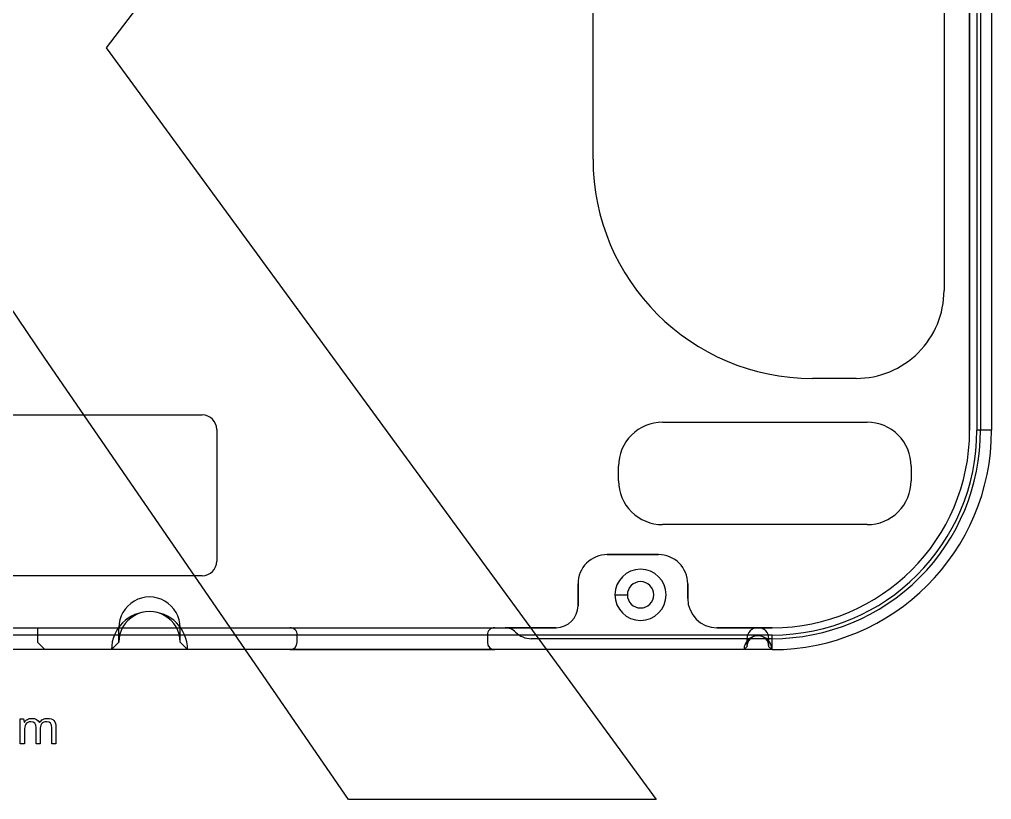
# Model space of a CAD drawing. Header units: millimetres. Extents: x 35 to 175, y 25 to 277.
# Drawn here: x 108.7 to 175.2, y 24.9 to 78.2 of the extents above; entities that cross this region are included whole.
import ezdxf

# ---------------------------------------------------------------- set-up
doc = ezdxf.new("R2010")
doc.units = ezdxf.units.MM
doc.layers.add('Ebene_1', color=7, linetype='CONTINUOUS')

msp = doc.modelspace()

# ---------------------------------------------------------------- linework, layer by layer
at = {"layer": 'Ebene_1', "color": 7}
for points in [[(112.085108, 99.050526), (129.127491, 122.004943), (149.597394, 122.004943), (114.655749, 76.279016), (152.26324, 24.883117), (131.222085, 24.883117), (110.466557, 55.062225), (104.944447, 63.201409), (78.381179, 24.883117), (57.625651, 24.883117)], [(173.701874, 98.235186), (173.701874, 50.133996)], [(173.701874, 50.133996), (173.701874, 98.235186)], [(173.701874, 98.235186), (173.701874, 50.133996)], [(173.701874, 50.133996), (173.701874, 98.235186)], [(174.201936, 98.235186), (174.201936, 50.133996)], [(174.201936, 98.235186), (174.201936, 50.133996)], [(174.451967, 98.235186), (174.451967, 50.133996)], [(174.451967, 98.235186), (174.451967, 50.133996)], [(174.451967, 98.235186), (174.451967, 50.133996)], [(174.451967, 98.235186), (174.451967, 50.133996)], [(175.201795, 98.235186), (175.201795, 50.133996)], [(175.201795, 98.235186), (175.201795, 98.235186), (175.201795, 50.133996)], [(175.201795, 98.235186), (175.201795, 50.133996), (175.201795, 50.133996)], [(175.201795, 98.235186), (175.201795, 50.133996)], [(147.951863, 68.68391), (147.951863, 91.184049)], [(147.951863, 68.68391), (147.951863, 91.184049)], [(147.951863, 68.68391), (147.951863, 91.184049)], [(147.951863, 68.68391), (147.951863, 91.184049)], [(171.951922, 82.185581), (171.951922, 59.685442)], [(171.951922, 82.185581), (171.951922, 59.685442)], [(171.951922, 82.185581), (171.951922, 59.685442)], [(171.951922, 82.185581), (171.951922, 59.685442)], [(165.951973, 53.6847), (162.951867, 53.6847)], [(165.951973, 53.6847), (162.951867, 53.6847)], [(165.951973, 53.6847), (162.951867, 53.6847)], [(165.951973, 53.6847), (162.951867, 53.6847)], [(79.227037, 51.184391), (121.226969, 51.184391)], [(79.227037, 51.184391), (121.226969, 51.184391)], [(79.227037, 51.184391), (121.226969, 51.184391)], [(79.227037, 51.184391), (121.226969, 51.184391)], [(152.701921, 50.684329), (166.701802, 50.684329)], [(152.701921, 50.684329), (166.701802, 50.684329)], [(152.701921, 50.684329), (166.701802, 50.684329)], [(152.701921, 50.684329), (166.701802, 50.684329)], [(122.226987, 50.184267), (122.226987, 41.185799)], [(122.226987, 50.184267), (122.226987, 41.185799)], [(122.226987, 50.184267), (122.226987, 41.185799)], [(122.226987, 50.184267), (122.226987, 41.185799)], [(175.201795, 50.133996), (174.201936, 50.133996)], [(175.201795, 50.133996), (174.201936, 50.133996)], [(149.701815, 46.683834), (149.701815, 47.683958)], [(149.701815, 46.683834), (149.701815, 47.683958)], [(149.701815, 46.683834), (149.701815, 47.683958)], [(149.701815, 46.683834), (149.701815, 47.683958)], [(169.701908, 47.683958), (169.701908, 46.683834)], [(169.701908, 47.683958), (169.701908, 46.683834)], [(169.701908, 47.683958), (169.701908, 46.683834)], [(169.701908, 47.683958), (169.701908, 46.683834)], [(166.701802, 43.683463), (152.701921, 43.683463)], [(166.701802, 43.683463), (152.701921, 43.683463)], [(166.701802, 43.683463), (152.701921, 43.683463)], [(166.701802, 43.683463), (152.701921, 43.683463)], [(152.42702, 41.63559), (148.926851, 41.63559)], [(148.926851, 41.63559), (152.42702, 41.63559)], [(152.42702, 41.63559), (148.926851, 41.63559)], [(148.926851, 41.63559), (152.42702, 41.63559)], [(121.226969, 40.185675), (79.227037, 40.185675)], [(121.226969, 40.185675), (79.227037, 40.185675)], [(121.226969, 40.185675), (79.227037, 40.185675)], [(121.226969, 40.185675), (79.227037, 40.185675)], [(146.926868, 38.135157), (146.926868, 39.635343)], [(146.926868, 39.635343), (146.926868, 38.135157)], [(146.926868, 38.135157), (146.926868, 39.635343)], [(146.926868, 39.635343), (146.926868, 38.135157)], [(154.427003, 38.635219), (154.427003, 39.635343)], [(154.427003, 39.635343), (154.427003, 38.635219)], [(154.427003, 38.635219), (154.427003, 39.635343)], [(154.427003, 39.635343), (154.427003, 38.635219)], [(149.452048, 38.883927), (150.301889, 38.883927)], [(149.452048, 38.883927), (150.301889, 38.883927)], [(95.698969, 36.634971), (145.426947, 36.634971)], [(95.698969, 36.634971), (145.426947, 36.634971)], [(109.977006, 36.634971), (115.526978, 36.634971)], [(109.977006, 36.634971), (109.977006, 35.634848)], [(109.977006, 36.634971), (115.526978, 36.634971)], [(109.977006, 36.634971), (109.977006, 35.634848)], [(115.526978, 35.634848), (115.526978, 36.634971)], [(115.526978, 35.634848), (115.526978, 36.634971)], [(119.726995, 35.634848), (119.726995, 36.634971)], [(119.726995, 36.634971), (127.226971, 36.634971)], [(119.726995, 36.634971), (127.226971, 36.634971)], [(119.726995, 35.634848), (119.726995, 36.634971)], [(127.226971, 36.634971), (141.226957, 36.634971)], [(127.226971, 36.634971), (141.226957, 36.634971)], [(141.226957, 36.634971), (141.941595, 36.634971)], [(141.226957, 36.634971), (141.941595, 36.634971), (141.941595, 36.634971)], [(145.426947, 36.634971), (141.941595, 36.634971)], [(145.426947, 36.634971), (141.941595, 36.634971)], [(160.202056, 36.634971), (156.426985, 36.634971)], [(156.426985, 36.634971), (160.202056, 36.634971)], [(160.202056, 36.634971), (156.426985, 36.634971)], [(156.426985, 36.634971), (160.202056, 36.634971)], [(160.202056, 36.13491), (50.251944, 36.13491)], [(160.202056, 36.13491), (50.251944, 36.13491)], [(127.72698, 35.634848), (127.72698, 36.13491)], [(127.72698, 35.634848), (127.72698, 36.13491)], [(127.72698, 35.634848), (127.72698, 36.13491)], [(127.72698, 35.634848), (127.72698, 36.13491)], [(140.726895, 36.13491), (140.726895, 35.634848)], [(140.726895, 36.13491), (140.726895, 35.634848)], [(140.726895, 36.13491), (140.726895, 35.634848)], [(140.726895, 36.13491), (140.726895, 35.634848)], [(160.202056, 35.134786), (160.202056, 36.13491)], [(160.202056, 35.134786), (160.202056, 36.13491)], [(110.476988, 35.134786), (109.977006, 35.634848)], [(110.476988, 35.134786), (109.977006, 35.634848)], [(115.026996, 35.134786), (115.526978, 35.634848)], [(115.026996, 35.134786), (115.526978, 35.634848)], [(120.226978, 35.134786), (119.726995, 35.634848)], [(120.226978, 35.134786), (119.726995, 35.634848)], [(158.476975, 35.883556), (143.727001, 35.883556)], [(158.476975, 35.883556), (143.727001, 35.883556), (143.727001, 35.883556)], [(160.202056, 35.883556), (143.727001, 35.883556)], [(160.202056, 35.883556), (143.727001, 35.883556)], [(158.27695, 35.134786), (158.476975, 35.335869)], [(158.27695, 35.134786), (158.476975, 35.335869)], [(158.476975, 35.883556), (158.476975, 35.335869)], [(158.476975, 35.883556), (158.476975, 35.335869)], [(159.976896, 35.335869), (159.976896, 35.883556)], [(160.202056, 35.883556), (159.976896, 35.883556)], [(159.976896, 35.335869), (159.976896, 35.883556)], [(160.202056, 35.883556), (159.976896, 35.883556)], [(160.17692, 35.134786), (159.976896, 35.335869)], [(160.17692, 35.134786), (159.976896, 35.335869)], [(160.202056, 35.134786), (50.251944, 35.134786)], [(160.202056, 35.134786), (50.251944, 35.134786)], [(115.026996, 35.134786), (110.476988, 35.134786)], [(115.026996, 35.134786), (110.476988, 35.134786)], [(127.226971, 35.134786), (127.226971, 35.134786), (120.226978, 35.134786)], [(127.226971, 35.134786), (120.226978, 35.134786)], [(127.226971, 35.134786), (141.226957, 35.134786)], [(127.226971, 35.134786), (141.226957, 35.134786)], [(158.27695, 35.134786), (141.226957, 35.134786)], [(158.27695, 35.134786), (141.226957, 35.134786)], [(160.202056, 35.134786), (160.17692, 35.134786)], [(160.202056, 35.134786), (160.17692, 35.134786)], [(109.06794, 29.58419), (109.06794, 28.70154), (108.78854, 28.70154), (108.78854, 30.40334), (109.01396, 30.40334), (109.05526, 30.17156), (109.07116, 30.17156)], [(110.09351, 30.14936), (110.10941, 30.14936)], [(110.14742, 29.64134), (110.14742, 28.70154), (109.87119, 28.70154), (109.87119, 29.79691)], [(111.23009, 29.80961), (111.23009, 28.70154), (110.95387, 28.70154), (110.95387, 29.79691)]]:
    msp.add_lwpolyline(points, dxfattribs=at)
for points in [[(147.951863, 68.68391)], [(147.951863, 68.68391)], [(171.951922, 59.685442)], [(171.951922, 59.685442)], [(162.951867, 53.6847)], [(162.951867, 53.6847)], [(165.951973, 53.6847)], [(165.951973, 53.6847)], [(121.226969, 51.184391)], [(121.226969, 51.184391)], [(152.701921, 50.684329)], [(152.701921, 50.684329)], [(166.701802, 50.684329)], [(166.701802, 50.684329)], [(122.226987, 50.184267)], [(122.226987, 50.184267)], [(173.701874, 50.133996)], [(173.701874, 50.133996)], [(174.451967, 50.133996)], [(174.451967, 50.133996)], [(175.201795, 50.133996)], [(149.701815, 47.683958)], [(149.701815, 47.683958)], [(169.701908, 47.683958)], [(169.701908, 47.683958)], [(149.701815, 46.683834)], [(149.701815, 46.683834)], [(169.701908, 46.683834)], [(169.701908, 46.683834)], [(152.701921, 43.683463)], [(152.701921, 43.683463)], [(166.701802, 43.683463)], [(166.701802, 43.683463)], [(148.926851, 41.63559)], [(148.926851, 41.63559)], [(152.42702, 41.63559)], [(152.42702, 41.63559)], [(122.226987, 41.185799)], [(122.226987, 41.185799)], [(121.226969, 40.185675)], [(121.226969, 40.185675)], [(146.926868, 39.635343), (146.926868, 39.635343)], [(154.427003, 39.635343)], [(154.427003, 39.635343)], [(150.301889, 38.883927)], [(150.301889, 38.883927)], [(152.10194, 38.884721)], [(152.10194, 38.884721)], [(152.10194, 38.884721)], [(152.10194, 38.884721)], [(152.951939, 38.884721)], [(152.951939, 38.884721)], [(154.427003, 38.635219)], [(154.427003, 38.635219)], [(146.926868, 38.135157)], [(146.926868, 38.135157)], [(127.226971, 36.634971)], [(127.226971, 36.634971)], [(141.226957, 36.634971)], [(141.226957, 36.634971)], [(141.941595, 36.634971)], [(145.426947, 36.634971)], [(145.426947, 36.634971)], [(156.426985, 36.634971)], [(156.426985, 36.634971)], [(160.202056, 36.634971)], [(160.202056, 36.634971)], [(127.72698, 36.13491)], [(127.72698, 36.13491)], [(140.726895, 36.13491)], [(140.726895, 36.13491)], [(142.655705, 36.335993)], [(142.655705, 36.335993)], [(127.72698, 35.634848)], [(127.72698, 35.634848)], [(140.726895, 35.634848)], [(140.726895, 35.634848)], [(143.727001, 35.883556)], [(160.202056, 35.883556), (160.202056, 35.883556)], [(127.226971, 35.134786)], [(141.226957, 35.134786)], [(141.226957, 35.134786)], [(160.202056, 35.134786)], [(160.202056, 35.134786)], [(110.65551, 30.43516)]]:
    msp.add_lwpolyline(points, close=True, dxfattribs=at)
for points in [[(147.951945, 68.684678), (147.951947, 60.400417), (154.667668, 53.684699), (162.951928, 53.6847)], [(147.951945, 68.684678), (147.951947, 60.400417), (154.667668, 53.684699), (162.951928, 53.6847)], [(147.951945, 68.684678), (147.951947, 60.400417), (154.667668, 53.684699), (162.951928, 53.6847)], [(147.951945, 68.684678), (147.951947, 60.400417), (154.667668, 53.684699), (162.951928, 53.6847)], [(170.194563, 55.44206), (171.31978, 56.567279), (171.951919, 58.093403), (171.951917, 59.684702)], [(170.194563, 55.44206), (171.31978, 56.567279), (171.951919, 58.093403), (171.951917, 59.684702)], [(170.194563, 55.44206), (171.31978, 56.567279), (171.951919, 58.093403), (171.951917, 59.684702)], [(170.194563, 55.44206), (171.31978, 56.567279), (171.951919, 58.093403), (171.951917, 59.684702)], [(165.951923, 53.6847), (167.543222, 53.6847), (169.069345, 54.316841), (170.194563, 55.44206)], [(165.951923, 53.6847), (167.543222, 53.6847), (169.069345, 54.316841), (170.194563, 55.44206)], [(165.951923, 53.6847), (167.543222, 53.6847), (169.069345, 54.316841), (170.194563, 55.44206)], [(165.951923, 53.6847), (167.543222, 53.6847), (169.069345, 54.316841), (170.194563, 55.44206)], [(122.226979, 50.184717), (122.226975, 50.736998), (121.779261, 51.184708), (121.22698, 51.184708)], [(122.226979, 50.184717), (122.226975, 50.736998), (121.779261, 51.184708), (121.22698, 51.184708)], [(122.226979, 50.184717), (122.226975, 50.736998), (121.779261, 51.184708), (121.22698, 51.184708)], [(122.226979, 50.184717), (122.226975, 50.736998), (121.779261, 51.184708), (121.22698, 51.184708)], [(152.70194, 50.684699), (151.906291, 50.684699), (151.14323, 50.368628), (150.580621, 49.806019)], [(152.70194, 50.684699), (151.906291, 50.684699), (151.14323, 50.368628), (150.580621, 49.806019)], [(152.70194, 50.684699), (151.906291, 50.684699), (151.14323, 50.368628), (150.580621, 49.806019)], [(152.70194, 50.684699), (151.906291, 50.684699), (151.14323, 50.368628), (150.580621, 49.806019)], [(168.823242, 49.806019), (168.260634, 50.368628), (167.497573, 50.684699), (166.701923, 50.684699)], [(168.823242, 49.806019), (168.260634, 50.368628), (167.497573, 50.684699), (166.701923, 50.684699)], [(168.823242, 49.806019), (168.260634, 50.368628), (167.497573, 50.684699), (166.701923, 50.684699)], [(168.823242, 49.806019), (168.260634, 50.368628), (167.497573, 50.684699), (166.701923, 50.684699)], [(160.201934, 36.634733), (167.657765, 36.634735), (173.701911, 42.678879), (173.701914, 50.134711)], [(160.201934, 36.634733), (167.657765, 36.634735), (173.701911, 42.678879), (173.701914, 50.134711)], [(160.201934, 36.634733), (167.657765, 36.634735), (173.701911, 42.678879), (173.701914, 50.134711)], [(160.201934, 36.634733), (167.657765, 36.634735), (173.701911, 42.678879), (173.701914, 50.134711)], [(160.201937, 35.134733), (168.486194, 35.134736), (175.20191, 41.850453), (175.201912, 50.134711)], [(160.201937, 35.134733), (168.486194, 35.134736), (175.20191, 41.850453), (175.201912, 50.134711)], [(160.201937, 35.134733), (168.486194, 35.134736), (175.20191, 41.850453), (175.201912, 50.134711)], [(160.201937, 35.134733), (168.486194, 35.134736), (175.20191, 41.850453), (175.201912, 50.134711)], [(160.201937, 36.134724), (167.933912, 36.134728), (174.201914, 42.402735), (174.201912, 50.134711)], [(160.201937, 36.134724), (167.933912, 36.134728), (174.201914, 42.402735), (174.201912, 50.134711)], [(170.278192, 40.058447), (172.950582, 42.730839), (174.451914, 46.355379), (174.451911, 50.134711)], [(170.278192, 40.058447), (172.950582, 42.730839), (174.451914, 46.355379), (174.451911, 50.134711)], [(170.278192, 40.058447), (172.950582, 42.730839), (174.451914, 46.355379), (174.451911, 50.134711)], [(170.278192, 40.058447), (172.950582, 42.730839), (174.451914, 46.355379), (174.451911, 50.134711)], [(150.580621, 49.806019), (150.018013, 49.243409), (149.701943, 48.480348), (149.701944, 47.684698)], [(150.580621, 49.806019), (150.018013, 49.243409), (149.701943, 48.480348), (149.701944, 47.684698)], [(150.580621, 49.806019), (150.018013, 49.243409), (149.701943, 48.480348), (149.701944, 47.684698)], [(150.580621, 49.806019), (150.018013, 49.243409), (149.701943, 48.480348), (149.701944, 47.684698)], [(169.701919, 47.684698), (169.70192, 48.480348), (169.385851, 49.243409), (168.823242, 49.806019)], [(169.701919, 47.684698), (169.70192, 48.480348), (169.385851, 49.243409), (168.823242, 49.806019)], [(169.701919, 47.684698), (169.70192, 48.480348), (169.385851, 49.243409), (168.823242, 49.806019)], [(169.701919, 47.684698), (169.70192, 48.480348), (169.385851, 49.243409), (168.823242, 49.806019)], [(149.701944, 46.684707), (149.701943, 45.889058), (150.018013, 45.125996), (150.580621, 44.563387)], [(149.701944, 46.684707), (149.701943, 45.889058), (150.018013, 45.125996), (150.580621, 44.563387)], [(149.701944, 46.684707), (149.701943, 45.889058), (150.018013, 45.125996), (150.580621, 44.563387)], [(149.701944, 46.684707), (149.701943, 45.889058), (150.018013, 45.125996), (150.580621, 44.563387)], [(168.823242, 44.563387), (169.385851, 45.125996), (169.70192, 45.889058), (169.701919, 46.684707)], [(168.823242, 44.563387), (169.385851, 45.125996), (169.70192, 45.889058), (169.701919, 46.684707)], [(168.823242, 44.563387), (169.385851, 45.125996), (169.70192, 45.889058), (169.701919, 46.684707)], [(168.823242, 44.563387), (169.385851, 45.125996), (169.70192, 45.889058), (169.701919, 46.684707)], [(150.580621, 44.563387), (151.14323, 44.000777), (151.906291, 43.684706), (152.70194, 43.684706)], [(150.580621, 44.563387), (151.14323, 44.000777), (151.906291, 43.684706), (152.70194, 43.684706)], [(150.580621, 44.563387), (151.14323, 44.000777), (151.906291, 43.684706), (152.70194, 43.684706)], [(150.580621, 44.563387), (151.14323, 44.000777), (151.906291, 43.684706), (152.70194, 43.684706)], [(166.701923, 43.684706), (167.497573, 43.684706), (168.260634, 44.000777), (168.823242, 44.563387)], [(166.701923, 43.684706), (167.497573, 43.684706), (168.260634, 44.000777), (168.823242, 44.563387)], [(166.701923, 43.684706), (167.497573, 43.684706), (168.260634, 44.000777), (168.823242, 44.563387)], [(166.701923, 43.684706), (167.497573, 43.684706), (168.260634, 44.000777), (168.823242, 44.563387)], [(148.926944, 41.634717), (148.39651, 41.634717), (147.887801, 41.424002), (147.512729, 41.048927)], [(148.926944, 41.634717), (148.39651, 41.634717), (147.887801, 41.424002), (147.512729, 41.048927)], [(148.926944, 41.634717), (148.39651, 41.634717), (147.887801, 41.424002), (147.512729, 41.048927)], [(148.926944, 41.634717), (148.39651, 41.634717), (147.887801, 41.424002), (147.512729, 41.048927)], [(153.841157, 41.048928), (153.466084, 41.424003), (152.957375, 41.634717), (152.42694, 41.634717)], [(153.841157, 41.048928), (153.466084, 41.424003), (152.957375, 41.634717), (152.42694, 41.634717)], [(153.841157, 41.048928), (153.466084, 41.424003), (152.957375, 41.634717), (152.42694, 41.634717)], [(153.841157, 41.048928), (153.466084, 41.424003), (152.957375, 41.634717), (152.42694, 41.634717)], [(121.22698, 40.184723), (121.779261, 40.184723), (122.226975, 40.632433), (122.226979, 41.184714)], [(121.22698, 40.184723), (121.779261, 40.184723), (122.226975, 40.632433), (122.226979, 41.184714)], [(121.22698, 40.184723), (121.779261, 40.184723), (122.226975, 40.632433), (122.226979, 41.184714)], [(121.22698, 40.184723), (121.779261, 40.184723), (122.226975, 40.632433), (122.226979, 41.184714)], [(147.512729, 41.048927), (147.137656, 40.673852), (146.926945, 40.165142), (146.926948, 39.634708)], [(147.512729, 41.048927), (147.137656, 40.673852), (146.926945, 40.165142), (146.926948, 39.634708)], [(147.512729, 41.048927), (147.137656, 40.673852), (146.926945, 40.165142), (146.926948, 39.634708)], [(147.512729, 41.048927), (147.137656, 40.673852), (146.926945, 40.165142), (146.926948, 39.634708)], [(151.201942, 40.632918), (150.236148, 40.632918), (149.452939, 39.850514), (149.451945, 38.884721)], [(151.201942, 40.632918), (150.236148, 40.632918), (149.452939, 39.850514), (149.451945, 38.884721)], [(152.951939, 38.884721), (152.950946, 39.850514), (152.167736, 40.632918), (151.201942, 40.632918)], [(152.951939, 38.884721), (152.950946, 39.850514), (152.167736, 40.632918), (151.201942, 40.632918)], [(154.426939, 39.634708), (154.426942, 40.165142), (154.21623, 40.673853), (153.841157, 41.048928)], [(154.426939, 39.634708), (154.426942, 40.165142), (154.21623, 40.673853), (153.841157, 41.048928)], [(154.426939, 39.634708), (154.426942, 40.165142), (154.21623, 40.673853), (153.841157, 41.048928)], [(154.426939, 39.634708), (154.426942, 40.165142), (154.21623, 40.673853), (153.841157, 41.048928)], [(160.201931, 35.88472), (163.981263, 35.88472), (167.605802, 37.386055), (170.278192, 40.058447)], [(160.201931, 35.88472), (163.981263, 35.88472), (167.605802, 37.386055), (170.278192, 40.058447)], [(160.201931, 35.88472), (163.981263, 35.88472), (167.605802, 37.386055), (170.278192, 40.058447)], [(160.201931, 35.88472), (163.981263, 35.88472), (167.605802, 37.386055), (170.278192, 40.058447)], [(151.201941, 39.78472), (150.704885, 39.78472), (150.301942, 39.381776), (150.301942, 38.884721)], [(151.201941, 39.78472), (150.704885, 39.78472), (150.301942, 39.381776), (150.301942, 38.884721)], [(151.201941, 39.78472), (150.704885, 39.78472), (150.301942, 39.381776), (150.301942, 38.884721)], [(151.201941, 39.78472), (150.704885, 39.78472), (150.301942, 39.381776), (150.301942, 38.884721)], [(152.10194, 38.884721), (152.10194, 39.381776), (151.698997, 39.78472), (151.201941, 39.78472)], [(152.10194, 38.884721), (152.10194, 39.381776), (151.698997, 39.78472), (151.201941, 39.78472)], [(152.10194, 38.884721), (152.10194, 39.381776), (151.698997, 39.78472), (151.201941, 39.78472)], [(152.10194, 38.884721), (152.10194, 39.381776), (151.698997, 39.78472), (151.201941, 39.78472)], [(118.676983, 38.453384), (118.027242, 38.828513), (117.226727, 38.828513), (116.576986, 38.453384)], [(118.676983, 38.453384), (118.027242, 38.828513), (117.226727, 38.828513), (116.576986, 38.453384)], [(149.451945, 38.884721), (149.452939, 37.918927), (150.236148, 37.136523), (151.201942, 37.136523)], [(149.451945, 38.884721), (149.452939, 37.918927), (150.236148, 37.136523), (151.201942, 37.136523)], [(150.301942, 38.884721), (150.301942, 38.387665), (150.704885, 37.984722), (151.201941, 37.984722)], [(150.301942, 38.884721), (150.301942, 38.387665), (150.704885, 37.984722), (151.201941, 37.984722)], [(150.301942, 38.884721), (150.301942, 38.387665), (150.704885, 37.984722), (151.201941, 37.984722)], [(150.301942, 38.884721), (150.301942, 38.387665), (150.704885, 37.984722), (151.201941, 37.984722)], [(151.201941, 37.984722), (151.698997, 37.984722), (152.10194, 38.387665), (152.10194, 38.884721)], [(151.201941, 37.984722), (151.698997, 37.984722), (152.10194, 38.387665), (152.10194, 38.884721)], [(151.201941, 37.984722), (151.698997, 37.984722), (152.10194, 38.387665), (152.10194, 38.884721)], [(151.201941, 37.984722), (151.698997, 37.984722), (152.10194, 38.387665), (152.10194, 38.884721)], [(151.201942, 37.136523), (152.167736, 37.136523), (152.950946, 37.918927), (152.951939, 38.884721)], [(151.201942, 37.136523), (152.167736, 37.136523), (152.950946, 37.918927), (152.951939, 38.884721)], [(154.426939, 38.634716), (154.426947, 37.530154), (155.322373, 36.634734), (156.426935, 36.634733)], [(154.426939, 38.634716), (154.426947, 37.530154), (155.322373, 36.634734), (156.426935, 36.634733)], [(154.426939, 38.634716), (154.426947, 37.530154), (155.322373, 36.634734), (156.426935, 36.634733)], [(154.426939, 38.634716), (154.426947, 37.530154), (155.322373, 36.634734), (156.426935, 36.634733)], [(116.576986, 38.453384), (115.927244, 38.078256), (115.526987, 37.38499), (115.526987, 36.634733)], [(116.576986, 38.453384), (115.927244, 38.078256), (115.526987, 37.38499), (115.526987, 36.634733)], [(119.726982, 36.634733), (119.726982, 37.38499), (119.326725, 38.078256), (118.676983, 38.453384)], [(119.726982, 36.634733), (119.726982, 37.38499), (119.326725, 38.078256), (118.676983, 38.453384)], [(145.42695, 36.634733), (146.255366, 36.634734), (146.926934, 37.306291), (146.926948, 38.134707)], [(145.42695, 36.634733), (146.255366, 36.634734), (146.926934, 37.306291), (146.926948, 38.134707)], [(145.42695, 36.634733), (146.255366, 36.634734), (146.926934, 37.306291), (146.926948, 38.134707)], [(145.42695, 36.634733), (146.255366, 36.634734), (146.926934, 37.306291), (146.926948, 38.134707)], [(117.626984, 37.7339), (116.19137, 37.7339), (115.027446, 36.570348), (115.026988, 35.134733)], [(117.626984, 37.7339), (116.19137, 37.7339), (115.027446, 36.570348), (115.026988, 35.134733)], [(116.576986, 37.453367), (115.927244, 37.078238), (115.526987, 36.384972), (115.526987, 35.634715)], [(116.576986, 37.453367), (115.927244, 37.078238), (115.526987, 36.384972), (115.526987, 35.634715)], [(118.676983, 37.453367), (118.027242, 37.828495), (117.226727, 37.828495), (116.576986, 37.453367)], [(118.676983, 37.453367), (118.027242, 37.828495), (117.226727, 37.828495), (116.576986, 37.453367)], [(120.226981, 35.134733), (120.226523, 36.570348), (119.062599, 37.7339), (117.626984, 37.7339)], [(120.226981, 35.134733), (120.226523, 36.570348), (119.062599, 37.7339), (117.626984, 37.7339)], [(119.726982, 35.634715), (119.726982, 36.384972), (119.326725, 37.078238), (118.676983, 37.453367)], [(119.726982, 35.634715), (119.726982, 36.384972), (119.326725, 37.078238), (118.676983, 37.453367)], [(127.580529, 36.488284), (127.48676, 36.582054), (127.359582, 36.634733), (127.226972, 36.634733)], [(127.580529, 36.488284), (127.48676, 36.582054), (127.359582, 36.634733), (127.226972, 36.634733)], [(127.580529, 36.488284), (127.48676, 36.582054), (127.359582, 36.634733), (127.226972, 36.634733)], [(127.580529, 36.488284), (127.48676, 36.582054), (127.359582, 36.634733), (127.226972, 36.634733)], [(141.226954, 36.634733), (141.094345, 36.634733), (140.967167, 36.582053), (140.873398, 36.488283)], [(141.226954, 36.634733), (141.094345, 36.634733), (140.967167, 36.582053), (140.873398, 36.488283)], [(141.226954, 36.634733), (141.094345, 36.634733), (140.967167, 36.582053), (140.873398, 36.488283)], [(141.226954, 36.634733), (141.094345, 36.634733), (140.967167, 36.582053), (140.873398, 36.488283)], [(142.655739, 36.334723), (142.467662, 36.526606), (142.210281, 36.634731), (141.941595, 36.634733)], [(142.655739, 36.334723), (142.467662, 36.526606), (142.210281, 36.634731), (141.941595, 36.634733)], [(142.655739, 36.334723), (142.467662, 36.526606), (142.210281, 36.634731), (141.941595, 36.634733)], [(142.655739, 36.334723), (142.467662, 36.526606), (142.210281, 36.634731), (141.941595, 36.634733)], [(159.226931, 36.634089), (158.812964, 36.634089), (158.47728, 36.298687), (158.476932, 35.88472)], [(159.226931, 36.634089), (158.812964, 36.634089), (158.47728, 36.298687), (158.476932, 35.88472)], [(159.97693, 35.88472), (159.976582, 36.298687), (159.640898, 36.634089), (159.226931, 36.634089)], [(159.97693, 35.88472), (159.976582, 36.298687), (159.640898, 36.634089), (159.226931, 36.634089)], [(127.726972, 36.134724), (127.726974, 36.267334), (127.674297, 36.394513), (127.580529, 36.488284)], [(127.726972, 36.134724), (127.726974, 36.267334), (127.674297, 36.394513), (127.580529, 36.488284)], [(127.726972, 36.134724), (127.726974, 36.267334), (127.674297, 36.394513), (127.580529, 36.488284)], [(127.726972, 36.134724), (127.726974, 36.267334), (127.674297, 36.394513), (127.580529, 36.488284)], [(140.873398, 36.488283), (140.77963, 36.394513), (140.726953, 36.267334), (140.726956, 36.134724)], [(140.873398, 36.488283), (140.77963, 36.394513), (140.726953, 36.267334), (140.726956, 36.134724)], [(140.873398, 36.488283), (140.77963, 36.394513), (140.726953, 36.267334), (140.726956, 36.134724)], [(140.873398, 36.488283), (140.77963, 36.394513), (140.726953, 36.267334), (140.726956, 36.134724)], [(142.655739, 36.334723), (142.937856, 36.046904), (143.323926, 35.884721), (143.726951, 35.88472)], [(142.655739, 36.334723), (142.937856, 36.046904), (143.323926, 35.884721), (143.726951, 35.88472)], [(142.655739, 36.334723), (142.937856, 36.046904), (143.323926, 35.884721), (143.726951, 35.88472)], [(142.655739, 36.334723), (142.937856, 36.046904), (143.323926, 35.884721), (143.726951, 35.88472)], [(159.226932, 36.084023), (158.702539, 36.084023), (158.277325, 35.659126), (158.276934, 35.134733)], [(159.226932, 36.084023), (158.702539, 36.084023), (158.277325, 35.659126), (158.276934, 35.134733)], [(159.226931, 36.0841), (158.812964, 36.0841), (158.47728, 35.748698), (158.476932, 35.334731)], [(159.226931, 36.0841), (158.812964, 36.0841), (158.47728, 35.748698), (158.476932, 35.334731)], [(159.97693, 35.334731), (159.976582, 35.748698), (159.640898, 36.0841), (159.226931, 36.0841)], [(159.97693, 35.334731), (159.976582, 35.748698), (159.640898, 36.0841), (159.226931, 36.0841)], [(160.176931, 35.134733), (160.17654, 35.659126), (159.751325, 36.084023), (159.226932, 36.084023)], [(160.176931, 35.134733), (160.17654, 35.659126), (159.751325, 36.084023), (159.226932, 36.084023)], [(127.226972, 35.134733), (127.503108, 35.134733), (127.726962, 35.35858), (127.726972, 35.634715)], [(127.226972, 35.134733), (127.503108, 35.134733), (127.726962, 35.35858), (127.726972, 35.634715)], [(127.226972, 35.134733), (127.503108, 35.134733), (127.726962, 35.35858), (127.726972, 35.634715)], [(127.226972, 35.134733), (127.503108, 35.134733), (127.726962, 35.35858), (127.726972, 35.634715)], [(140.726956, 35.634715), (140.726965, 35.35858), (140.950819, 35.134734), (141.226954, 35.134733)], [(140.726956, 35.634715), (140.726965, 35.35858), (140.950819, 35.134734), (141.226954, 35.134733)], [(140.726956, 35.634715), (140.726965, 35.35858), (140.950819, 35.134734), (141.226954, 35.134733)], [(140.726956, 35.634715), (140.726965, 35.35858), (140.950819, 35.134734), (141.226954, 35.134733)], [(109.16634, 30.04139), (109.10074, 29.935557), (109.06794, 29.783157), (109.06794, 29.58419)], [(109.07116, 30.17156), (109.124093, 30.26046), (109.195003, 30.326077), (109.28389, 30.36841)], [(109.52194, 30.20014), (109.350493, 30.20014), (109.23196, 30.147223), (109.16634, 30.04139)], [(109.28389, 30.36841), (109.374903, 30.412877), (109.47121, 30.43511), (109.57281, 30.43511)], [(109.87119, 29.79691), (109.87119, 30.06573), (109.754773, 30.20014), (109.52194, 30.20014)], [(109.57281, 30.43511), (109.83951, 30.43511), (110.013077, 30.33986), (110.09351, 30.14936)], [(110.10941, 30.14936), (110.166543, 30.246727), (110.2438, 30.318693), (110.34118, 30.36526)], [(110.25219, 30.05726), (110.182343, 29.962013), (110.14742, 29.823373), (110.14742, 29.64134)], [(110.60779, 30.20014), (110.44269, 30.20014), (110.324157, 30.152513), (110.25219, 30.05726)], [(110.34118, 30.36526), (110.440667, 30.41186), (110.545443, 30.43516), (110.65551, 30.43516)], [(110.95387, 29.79691), (110.95387, 30.06573), (110.83851, 30.20014), (110.60779, 30.20014)], [(110.65542, 30.43509), (110.848033, 30.43509), (110.991967, 30.385347), (111.08722, 30.28586)], [(111.08722, 30.28586), (111.182467, 30.188493), (111.23009, 30.029743), (111.23009, 29.80961)]]:
    msp.add_open_spline(points, degree=3, dxfattribs=at)

doc.saveas('drawing.dxf')
